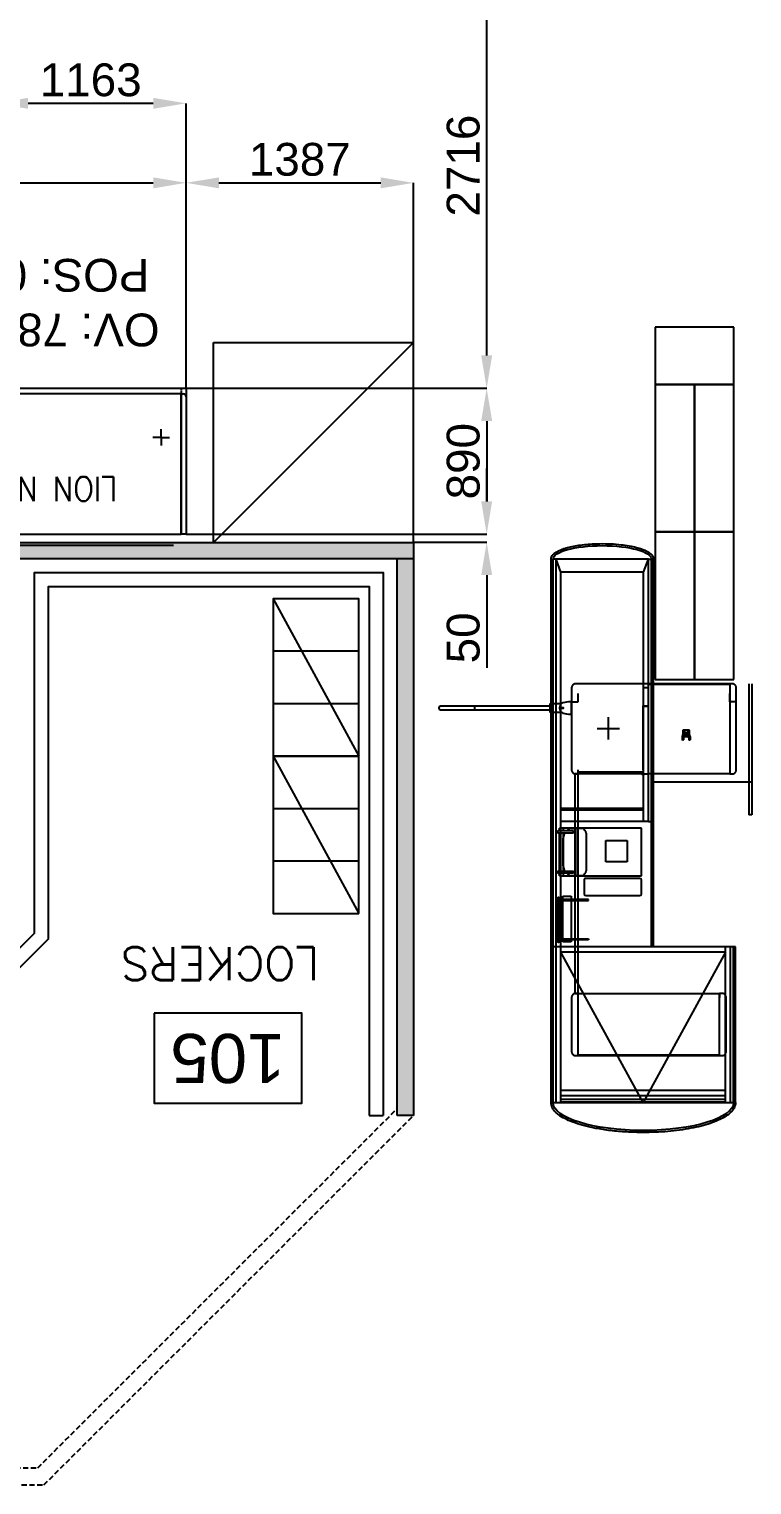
# Model space of a CAD drawing. Header units: millimetres. Extents: x 1478096 to 1808313, y 619971 to 762366.
# Drawn here: x 1794103 to 1798509, y 653235 to 662116 of the extents above; entities that cross this region are included whole.
import ezdxf
from ezdxf.enums import TextEntityAlignment as Align

# ---------------------------------------------------------------- set-up
doc = ezdxf.new("R2010")
doc.units = ezdxf.units.MM
doc.header["$LTSCALE"] = 10
for name, pattern in [('CONTINOUS', [0]), ('HIDDEN2', [4.7625, 3.175, -1.5875]), ('RE-PLANTABASE(XREF)$0$CENTER', [50.8, 31.75, -6.35, 6.35, -6.35]), ('RE-PLANTABASE(XREF)$0$DASHED', [0.75, 0.5, -0.25]), ('TRATTEGGIATA', [0.75, 0.5, -0.25]), ('TRATTEGGIATA2', [0.375, 0.25, -0.125])]:
    doc.linetypes.add(name, pattern=pattern)
for name, color, linetype in [('BANCHI', 3, 'Continuous'), ('COSTAN-EXH-COTAS', 7, 'Continuous'), ('COSTAN-EXH-NOMENCLATURAS', 7, 'Continuous'), ('DESAGUE MAQUINA', 3, 'Continuous'), ('DESAGUE PISO', 7, 'TRATTEGGIATA'), ('GABINETE', 1, 'Continuous'), ('GOP', 1, 'Continuous'), ('LATERALES', 3, 'Continuous'), ('QUADRO_ELETTRICO', 8, 'Continuous'), ('TESTI20', 3, 'Continuous'), ('TETTO', 3, 'TRATTEGGIATA'), ('ZZCOSTAN-CAM-NOMENCLATURAS', 7, 'Continuous'), ('ZZZZA-HATCH-DURLOCK', 252, 'Continuous'), ('ZZZZDC-ARQ-0 TEXTOS', 7, 'Continuous'), ('ZZZZDC-ARQ-CAJAS', 8, 'Continuous'), ('ZZZZDC-ARQ-DEFENSA', 164, 'CONTINOUS'), ('ZZZZDC-ARQ-LOCKERS', 7, 'Continuous'), ('ZZZZDC-ARQ-PAINEL DURLOCK', 7, 'Continuous'), ('ZZZZLAY-OUT-HELADERAS', 251, 'Continuous')]:
    doc.layers.add(name, color=color, linetype=linetype)
doc.styles.add('costan', font='ARIAL.TTF')
doc.styles.get("Standard").update_dxf_attribs({"font": 'ARIAL.TTF'})
doc.styles.add('TESTI15', font='romans.shx', dxfattribs={"width": 0.9, "height": 1.5})
doc.dimstyles.new('COSTAN-MM-100', dxfattribs={"dimtxt": 200, "dimasz": 200, "dimexe": 0, "dimexo": 0, "dimgap": 40, "dimtad": 1, "dimdec": 0, "dimzin": 0, "dimdsep": 46, "dimtxsty": 'costan', "dimblk1": 'ARCHTICK', "dimblk2": 'ARCHTICK', "dimcen": 0, "dimclrd": 256, "dimclre": 256, "dimclrt": 256, "dimadec": 0, "dimazin": 0, "dimtfac": 1, "dimtdec": 0, "dimtofl": 0, "dimtmove": 0, "dimatfit": 3, "dimfxl": 0, "dimtolj": 1, "dimtzin": 0, "dimarcsym": 0})

# ---------------------------------------------------------------- blocks, each defined once
blk = doc.blocks.new('ZZCAJAS')
at = {"layer": 'ZZZZDC-ARQ-CAJAS', "color": 8}
for p, q in [((1578.8506, 717.5729), (1578.8506, 716.6229)), ((1579.9626, 717.5729), (1578.8626, 717.5729)), ((1578.8626, 717.5729), (1578.8626, 716.6229)), ((1578.8806, 717.5729), (1578.8806, 716.6229)), ((1578.9106, 717.5729), (1578.9106, 716.6229)), ((1578.9106, 716.6549), (1579.4126, 717.5729)), ((1579.9146, 717.5672), (1578.9106, 717.5672)), ((1579.9146, 717.5524), (1578.9106, 717.5524)), ((1579.9146, 717.5289), (1578.9106, 717.5289)), ((1579.9146, 717.4979), (1578.9106, 717.4979)), ((1579.4126, 717.5729), (1579.9146, 716.6549)), ((1579.9146, 717.5729), (1579.9146, 715.8875)), ((1579.9446, 717.5729), (1579.9446, 715.8875)), ((1579.9626, 717.5729), (1579.9626, 715.8875)), ((1579.9746, 717.5729), (1579.9746, 715.8875)), ((1578.8506, 716.6229), (1579.9626, 716.6229)), ((1578.9106, 716.6549), (1579.9146, 716.6549)), ((1579.3506, 716.6229), (1579.3506, 715.8875)), ((1579.3626, 716.6229), (1579.3626, 715.8875)), ((1579.8524, 716.3129), (1579.8524, 716.5929)), ((1579.8524, 716.5929), (1579.9024, 716.5929)), ((1579.9024, 716.5929), (1579.9024, 716.3129)), ((1579.4236, 716.2999), (1579.4236, 716.2149)), ((1579.7636, 716.3099), (1579.4336, 716.3099)), ((1579.7736, 716.2149), (1579.7736, 716.2999)), ((1579.9024, 716.3129), (1579.8524, 716.3129)), ((1579.9016, 716.1899), (1579.4236, 716.1899)), ((1579.4236, 716.1899), (1579.4236, 715.8979)), ((1579.4336, 716.2049), (1579.7636, 716.2049)), ((1579.7607, 715.9294), (1579.7607, 716.1589)), ((1579.7807, 716.1899), (1579.8516, 716.1899)), ((1579.9016, 716.1732), (1579.9016, 716.1899)), ((1579.9016, 715.9281), (1579.9016, 716.1602)), ((1579.5101, 715.9732), (1579.5101, 716.1037)), ((1579.5101, 716.1037), (1579.6406, 716.1037)), ((1579.6406, 716.1037), (1579.6406, 715.9732)), ((1579.9016, 716.1289), (1579.9016, 715.9594)), ((1579.4236, 715.8979), (1579.9016, 715.8979)), ((1579.6406, 715.9732), (1579.5101, 715.9732)), ((1579.8516, 715.8979), (1579.7807, 715.8979)), ((1579.9016, 715.8979), (1579.9016, 715.9151)), ((1578.7506, 715.818), (1578.7686, 715.818)), ((1578.7506, 715.018), (1578.7506, 715.818)), ((1578.7686, 715.018), (1578.7686, 715.818)), ((1579.3506, 715.8875), (1579.3506, 715.8029)), ((1579.3506, 715.8029), (1579.3506, 714.2579)), ((1579.3626, 715.8875), (1579.3626, 715.8029)), ((1579.3806, 715.8579), (1579.3626, 715.8579)), ((1579.3626, 715.8029), (1579.3626, 714.2579)), ((1579.3806, 715.8579), (1579.3806, 714.2579)), ((1579.3806, 715.8579), (1579.9146, 715.8579)), ((1579.4106, 715.8579), (1579.4106, 714.3379)), ((1579.9146, 715.8875), (1579.9146, 715.8029)), ((1579.9146, 715.8029), (1579.9146, 714.3379)), ((1579.9446, 715.8875), (1579.9446, 715.8029)), ((1579.9446, 715.8029), (1579.9446, 714.2579)), ((1579.9626, 715.8875), (1579.9626, 715.8029)), ((1579.9626, 715.8029), (1579.9626, 714.2579)), ((1579.9746, 715.8875), (1579.9746, 715.8029)), ((1579.9746, 715.8029), (1579.9746, 714.2579)), ((1579.4106, 715.7879), (1579.9146, 715.7879)), ((1579.4106, 715.7779), (1579.9146, 715.7779)), ((1578.7506, 715.618), (1579.3506, 715.618)), ((1579.3506, 715.608), (1579.3506, 715.008)), ((1579.3506, 714.8529), (1579.3506, 714.2539)), ((1579.4106, 714.3379), (1579.3806, 714.2579)), ((1579.4106, 714.3379), (1579.9146, 714.3379)), ((1579.9146, 714.3379), (1579.9446, 714.2579)), ((1579.3806, 714.2579), (1579.3626, 714.2579)), ((1579.3806, 714.2579), (1579.9446, 714.2579)), ((1579.9446, 714.2579), (1579.9626, 714.2579))]:
    blk.add_line(p, q, dxfattribs=at)
at = {"layer": 'ZZZZDC-ARQ-CAJAS', "color": 8, "linetype": 'RE-PLANTABASE(XREF)$0$DASHED', "ltscale": 5}
for p, q in [((1578.9076, 717.2614), (1578.9076, 716.9314)), ((1579.8246, 717.2864), (1578.9326, 717.2864)), ((1578.9496, 716.9064), (1578.9496, 717.2834)), ((1578.9496, 717.2834), (1579.8096, 717.2834)), ((1579.8096, 717.2834), (1579.8096, 716.9064)), ((1579.8496, 716.9314), (1579.8496, 717.2614)), ((1578.9326, 716.9064), (1578.9476, 716.9064)), ((1578.9476, 716.9064), (1578.9476, 716.9314)), ((1579.8096, 716.9064), (1578.9496, 716.9064)), ((1579.8096, 716.9314), (1579.8096, 716.9064)), ((1579.8096, 716.9064), (1579.8246, 716.9064)), ((1579.8096, 716.9064), (1579.8096, 715.5679)), ((1579.8296, 716.9064), (1579.8096, 716.9064)), ((1579.8296, 715.5679), (1579.8296, 716.9064)), ((1578.8456, 715.543), (1578.8456, 715.043)), ((1578.8856, 715.568), (1578.8706, 715.568)), ((1578.8856, 715.543), (1578.8856, 715.568)), ((1578.8856, 715.568), (1579.3806, 715.568)), ((1578.8856, 715.02), (1578.8856, 715.568)), ((1579.3806, 715.568), (1579.3806, 715.02)), ((1579.4126, 715.568), (1579.3806, 715.568)), ((1579.3806, 715.568), (1579.3806, 715.043)), ((1579.4126, 715.543), (1579.4126, 715.568)), ((1579.4126, 715.543), (1579.4126, 715.152)), ((1579.4136, 715.555), (1579.4136, 715.568)), ((1579.4136, 715.568), (1579.8066, 715.568)), ((1579.8066, 715.555), (1579.4136, 715.555)), ((1579.8066, 715.568), (1579.8066, 715.555)), ((1579.8246, 715.568), (1579.8096, 715.568)), ((1579.8096, 715.568), (1579.8096, 715.543)), ((1579.8096, 715.5679), (1579.8296, 715.5679)), ((1579.8496, 715.043), (1579.8496, 715.543)), ((1578.8456, 715.143), (1578.8456, 715.128)), ((1578.8456, 715.128), (1578.8846, 715.128)), ((1578.8846, 715.128), (1578.8846, 715.078)), ((1579.4126, 715.154), (1579.3806, 715.154)), ((1579.4126, 715.152), (1579.3806, 715.152)), ((1579.8496, 715.128), (1579.8106, 715.128)), ((1579.8106, 715.128), (1579.8106, 715.078)), ((1579.8496, 715.143), (1579.8496, 715.128)), ((1578.8706, 715.018), (1579.8246, 715.018)), ((1579.3806, 715.02), (1578.8856, 715.02)), ((1579.3806, 715.043), (1579.4126, 715.043)), ((1579.4126, 715.043), (1579.4126, 715.068))]:
    blk.add_line(p, q, dxfattribs=at)
at = {"layer": 'ZZZZDC-ARQ-CAJAS'}
for p, q in [((1579.7471, 716.5744), (1579.7471, 716.5804)), ((1579.7471, 716.5804), (1579.9271, 716.5804)), ((1579.9271, 716.5744), (1579.7471, 716.5744)), ((1579.9271, 716.3324), (1579.9271, 716.5824)), ((1579.9271, 716.5824), (1579.9321, 716.5824)), ((1579.9271, 716.5804), (1579.9271, 716.5744)), ((1579.9321, 716.5824), (1579.9321, 716.3324)), ((1579.9271, 716.4574), (1579.9321, 716.4574)), ((1579.9271, 716.3404), (1579.7471, 716.3404)), ((1579.7471, 716.3404), (1579.7471, 716.3344)), ((1579.9271, 716.3344), (1579.9271, 716.3404)), ((1579.7471, 716.3344), (1579.9271, 716.3344)), ((1579.9321, 716.3324), (1579.9271, 716.3324)), ((1579.8231, 716.1902), (1579.8231, 715.8982)), ((1579.9231, 716.1902), (1579.8231, 716.1902)), ((1579.8381, 716.1602), (1579.8381, 716.1732)), ((1579.8381, 716.1732), (1579.9296, 716.1732)), ((1579.9296, 716.1602), (1579.8381, 716.1602)), ((1579.9231, 716.1902), (1579.9231, 716.1732)), ((1579.9231, 716.1602), (1579.9231, 715.9281)), ((1579.8231, 715.8982), (1579.9231, 715.8982)), ((1579.9296, 715.9281), (1579.8381, 715.9281)), ((1579.8381, 715.9281), (1579.8381, 715.9151)), ((1579.8381, 715.9151), (1579.9296, 715.9151)), ((1579.9231, 715.9151), (1579.9231, 715.8982)), ((1579.1286, 715.361), (1579.1266, 715.359)), ((1579.1266, 715.34), (1579.1266, 715.359)), ((1579.1286, 715.361), (1579.1326, 715.361)), ((1579.1326, 715.361), (1579.1346, 715.359)), ((1579.1346, 715.34), (1579.1346, 715.359)), ((1579.1686, 715.361), (1579.1666, 715.359)), ((1579.1666, 715.34), (1579.1666, 715.359)), ((1579.1686, 715.361), (1579.1726, 715.361)), ((1579.1726, 715.361), (1579.1746, 715.359)), ((1579.1746, 715.34), (1579.1746, 715.359)), ((1579.1306, 715.34), (1579.1306, 715.3)), ((1579.1706, 715.34), (1579.1306, 715.34)), ((1579.1306, 715.3), (1579.1706, 715.3)), ((1579.1706, 715.3), (1579.1706, 715.34)), ((1579.8676, 715.203), (1579.8496, 715.203)), ((1579.8496, 715.203), (1579.8496, 715.1655)), ((1579.9036, 715.1975), (1579.8676, 715.203)), ((1579.9113, 715.1925), (1579.9796, 715.1925)), ((1579.9796, 715.1925), (1579.9796, 715.1385)), ((1579.8496, 715.1655), (1579.8496, 715.128)), ((1579.8496, 715.128), (1579.8676, 715.128)), ((1579.8676, 715.128), (1579.9036, 715.1334)), ((1579.9796, 715.1385), (1579.9113, 715.1385)), ((1579.9796, 715.153), (1579.9796, 715.178)), ((1579.9796, 715.178), (1580.4396, 715.178)), ((1580.4396, 715.153), (1579.9796, 715.153)), ((1580.4396, 715.178), (1580.4396, 715.153)), ((1580.6486, 715.1765), (1580.4396, 715.1765)), ((1580.4396, 715.1765), (1580.4396, 715.1545)), ((1580.4396, 715.1545), (1580.6486, 715.1545)), ((1578.8598, 714.9914), (1578.8598, 714.0914)), ((1579.0998, 714.9914), (1578.8598, 714.9914)), ((1579.0998, 714.0914), (1579.0998, 714.9914)), ((1579.0998, 714.9914), (1579.0998, 714.0914)), ((1579.3398, 714.9914), (1579.0998, 714.9914)), ((1579.3398, 714.0914), (1579.3398, 714.9914)), ((1578.8598, 714.0914), (1578.8598, 713.1914)), ((1579.0998, 714.0914), (1578.8598, 714.0914)), ((1578.8598, 714.0914), (1579.0998, 714.0914)), ((1579.0998, 713.1914), (1579.0998, 714.0914)), ((1579.0998, 714.0914), (1579.0998, 713.1914)), ((1579.3398, 714.0914), (1579.0998, 714.0914)), ((1579.0998, 714.0914), (1579.3398, 714.0914)), ((1579.3398, 713.1914), (1579.3398, 714.0914)), ((1578.8598, 713.1914), (1579.0998, 713.1914)), ((1578.8598, 713.1914), (1578.8598, 712.8414)), ((1579.3398, 713.1914), (1578.8598, 713.1914)), ((1579.0998, 713.1914), (1579.3398, 713.1914)), ((1579.3398, 712.8414), (1579.3398, 713.1914)), ((1578.8598, 712.8414), (1579.3398, 712.8414))]:
    blk.add_line(p, q, dxfattribs=at)
at = {"layer": 'ZZZZDC-ARQ-CAJAS', "color": 8, "linetype": 'RE-PLANTABASE(XREF)$0$CENTER'}
for p, q in [((1579.6262, 715.2215), (1579.6262, 715.3587)), ((1579.6948, 715.2901), (1579.5576, 715.2901))]:
    blk.add_line(p, q, dxfattribs=at)
at = {"layer": 'ZZZZDC-ARQ-CAJAS'}
for centre, radius in [((1579.9296, 716.5889, 0), 0.0065), ((1579.9296, 716.3259, 0), 0.0065), ((1579.1376, 715.307, 0), 0.0025), ((1579.1636, 715.307, 0), 0.0025), ((1579.9046, 715.1655, 0), 0.004)]:
    blk.add_circle(centre, radius, dxfattribs=at)
at = {"layer": 'ZZZZDC-ARQ-CAJAS', "color": 8, "linetype": 'RE-PLANTABASE(XREF)$0$DASHED', "ltscale": 5}
blk.add_circle((1579.4136, 715.5715, 0), 0.0035, dxfattribs=at)
at = {"layer": 'ZZZZDC-ARQ-CAJAS', "color": 4, "linetype": 'RE-PLANTABASE(XREF)$0$DASHED'}
blk.add_circle((1579.1506, 715.32, 0), 0.004, dxfattribs=at)
at = {"layer": 'ZZZZDC-ARQ-CAJAS', "color": 8, "linetype": 'RE-PLANTABASE(XREF)$0$DASHED', "ltscale": 5}
for centre, start, end in [((1578.9326, 717.2614), 90, 180), ((1579.8246, 717.2614), 0, 90), ((1578.9326, 716.9314), 180, 270), ((1579.8246, 716.9314), 270, 0), ((1578.8706, 715.543), 90, 180), ((1579.8246, 715.543), 0, 90), ((1578.8706, 715.043), 180, 270), ((1579.8246, 715.043), 270, 0)]:
    blk.add_arc(centre, 0.025, start, end, dxfattribs=at)
at = {"layer": 'ZZZZDC-ARQ-CAJAS', "color": 8}
for centre, radius, start, end in [((1579.4336, 716.2999), 0.01, 90, 180), ((1579.7636, 716.2999), 0.01, 0, 90), ((1579.4336, 716.2149), 0.01, 180, 270), ((1579.8199, 716.1427), 0.0614, 129.67802, 164.66489), ((1579.7636, 716.2149), 0.01, 270, 0), ((1579.8269, 716.1187), 0.0754, 46.30748, 70.88562), ((1579.8269, 716.1187), 0.0754, 7.79542, 33.40807), ((1579.8229, 715.9468), 0.0646, 195.69127, 229.2369), ((1579.8257, 715.9701), 0.0767, 289.77636, 314.16262), ((1579.8257, 715.9701), 0.0767, 326.77678, 351.94353)]:
    blk.add_arc(centre, radius, start, end, dxfattribs=at)
at = {"layer": 'ZZZZDC-ARQ-CAJAS'}
for centre, radius, start, end in [((1579.9296, 716.1667), 0.0065, 270, 90), ((1579.9296, 715.9216), 0.0065, 270, 90), ((1579.1506, 715.34), 0.024, 180, 0), ((1579.1506, 715.348), 0.016, 180, 0), ((1579.1506, 715.34), 0.016, 180, 0), ((1579.1376, 715.333), 0.0025, 272.82215, 143.79059), ((1579.1636, 715.333), 0.0025, 36.20941, 267.17785), ((1579.888, 715.1655), 0.0357, 296.04667, 63.95333), ((1580.6486, 715.1655), 0.011, 270, 90)]:
    blk.add_arc(centre, radius, start, end, dxfattribs=at)
at = {"layer": 'ZZZZDC-ARQ-CAJAS', "color": 4, "linetype": 'RE-PLANTABASE(XREF)$0$DASHED'}
for centre, start, end in [((1579.1376, 715.333), 143.79059, 272.82215), ((1579.1636, 715.333), 267.17785, 36.20941)]:
    blk.add_arc(centre, 0.0025, start, end, dxfattribs=at)
at = {"layer": 'ZZZZDC-ARQ-CAJAS', "color": 8, "extrusion": (0, 0, -1)}
for centre, major_axis, ratio in [((1579.4126, 717.5729, 0), (0.55, 0), 0.309091), ((1579.6626, 714.2579, 0), (-0.3, 0), 0.276667)]:
    blk.add_ellipse(centre, major_axis=major_axis, ratio=ratio, start_param=3.141593, end_param=6.283185, dxfattribs=at)
at = {"layer": 'ZZZZDC-ARQ-CAJAS', "color": 8}
for points, knots in [([(1578.8506, 717.5729, 0), (1578.8506, 717.5775, 0), (1578.8511, 717.5821, 0), (1578.8531, 717.5912, 0), (1578.8545, 717.5957, 0), (1578.8583, 717.6044, 0), (1578.8606, 717.6087, 0), (1578.866, 717.6171, 0), (1578.8692, 717.6212, 0), (1578.8761, 717.6292, 0), (1578.88, 717.6331, 0), (1578.8931, 717.645, 0), (1578.9036, 717.6526, 0), (1578.9276, 717.6672, 0), (1578.941, 717.6742, 0), (1578.9708, 717.6874, 0), (1578.987, 717.6937, 0), (1579.022, 717.7054, 0), (1579.0408, 717.7109, 0), (1579.0805, 717.721, 0), (1579.1015, 717.7256, 0), (1579.1452, 717.7339, 0), (1579.168, 717.7375, 0), (1579.2149, 717.7439, 0), (1579.239, 717.7465, 0), (1579.2882, 717.7508, 0), (1579.3133, 717.7524, 0), (1579.3639, 717.7545, 0), (1579.3895, 717.755, 0), (1579.4485, 717.7549, 0), (1579.4819, 717.7539, 0), (1579.5478, 717.7501, 0), (1579.5801, 717.7473, 0), (1579.6427, 717.7398, 0), (1579.6729, 717.7352, 0), (1579.7252, 717.7254, 0), (1579.7477, 717.7203, 0), (1579.7903, 717.7093, 0), (1579.8103, 717.7033, 0), (1579.8473, 717.6904, 0), (1579.8643, 717.6834, 0), (1579.8949, 717.6688, 0), (1579.9086, 717.661, 0), (1579.9292, 717.647, 0), (1579.9369, 717.6408, 0), (1579.9493, 717.6292, 0), (1579.9542, 717.6237, 0), (1579.9618, 717.6135, 0), (1579.9648, 717.6087, 0), (1579.9696, 717.5988, 0), (1579.9715, 717.5937, 0), (1579.974, 717.5834, 0), (1579.9746, 717.5782, 0), (1579.9746, 717.573, 0), (1579.9746, 717.573, 0), (1579.9746, 717.5729, 0)], [0, 0, 0, 0, 0.065993, 0.065993, 0.131985, 0.131985, 0.197978, 0.197978, 0.26397, 0.26397, 0.329963, 0.329963, 0.468313, 0.468313, 0.606663, 0.606663, 0.745013, 0.745013, 0.883363, 0.883363, 1.021714, 1.021714, 1.160064, 1.160064, 1.298414, 1.298414, 1.436764, 1.436764, 1.575114, 1.575114, 1.756454, 1.756454, 1.937794, 1.937794, 2.119133, 2.119133, 2.268549, 2.268549, 2.417964, 2.417964, 2.56738, 2.56738, 2.716795, 2.716795, 2.825875, 2.825875, 2.915902, 2.915902, 2.991062, 2.991062, 3.066221, 3.066221, 3.141381, 3.141381, 3.141593, 3.141593, 3.141593, 3.141593]), ([(1579.9746, 714.2579, 0), (1579.9746, 714.2553, 0), (1579.9743, 714.2527, 0), (1579.9732, 714.2476, 0), (1579.9723, 714.2451, 0), (1579.9702, 714.2403, 0), (1579.9689, 714.238, 0), (1579.9659, 714.2336, 0), (1579.9642, 714.2315, 0), (1579.9604, 714.2274, 0), (1579.9584, 714.2254, 0), (1579.9525, 714.2203, 0), (1579.9483, 714.2173, 0), (1579.9392, 714.2116, 0), (1579.9342, 714.2088, 0), (1579.9234, 714.2036, 0), (1579.9176, 714.201, 0), (1579.9051, 714.1962, 0), (1579.8984, 714.1939, 0), (1579.8805, 714.1882, 0), (1579.8686, 714.185, 0), (1579.8433, 714.1793, 0), (1579.8299, 714.1767, 0), (1579.8017, 714.1721, 0), (1579.787, 714.1702, 0), (1579.7567, 714.167, 0), (1579.7411, 714.1657, 0), (1579.7094, 714.1638, 0), (1579.6933, 714.1633, 0), (1579.655, 714.1627, 0), (1579.6327, 714.1631, 0), (1579.589, 714.1652, 0), (1579.5676, 714.1669, 0), (1579.5301, 714.1712, 0), (1579.5138, 714.1735, 0), (1579.483, 714.179, 0), (1579.4684, 714.1822, 0), (1579.4435, 714.1886, 0), (1579.4329, 714.1918, 0), (1579.4134, 714.1986, 0), (1579.4045, 714.2023, 0), (1579.3905, 714.2091, 0), (1579.385, 714.2121, 0), (1579.3752, 714.2186, 0), (1579.3707, 714.2219, 0), (1579.3642, 714.228, 0), (1579.3619, 714.2305, 0), (1579.3577, 714.2359, 0), (1579.3559, 714.2388, 0), (1579.3534, 714.244, 0), (1579.3525, 714.2464, 0), (1579.3512, 714.2513, 0), (1579.3508, 714.2538, 0), (1579.3506, 714.2568, 0), (1579.3506, 714.2574, 0), (1579.3506, 714.2579, 0)], [0, 0, 0, 0, 0.062074, 0.062074, 0.124147, 0.124147, 0.186221, 0.186221, 0.248295, 0.248295, 0.310369, 0.310369, 0.413242, 0.413242, 0.516116, 0.516116, 0.618989, 0.618989, 0.721863, 0.721863, 0.882096, 0.882096, 1.042328, 1.042328, 1.202561, 1.202561, 1.362794, 1.362794, 1.523026, 1.523026, 1.742277, 1.742277, 1.961528, 1.961528, 2.141779, 2.141779, 2.32203, 2.32203, 2.473499, 2.473499, 2.624968, 2.624968, 2.73885, 2.73885, 2.852732, 2.852732, 2.930777, 2.930777, 3.008822, 3.008822, 3.068733, 3.068733, 3.128645, 3.128645, 3.141593, 3.141593, 3.141593, 3.141593])]:
    blk.add_open_spline(points, degree=3, knots=knots, dxfattribs=at)
blk = doc.blocks.new('ZZLocker 12 puertas')
at = {"layer": 'ZZZZDC-ARQ-LOCKERS'}
for p, q in [((0, -0.96), (0.522, 0)), ((0.522, -0.32), (0, -0.32)), ((0.522, -0.64), (0, -0.64)), ((0.522, -0.96), (0.0144, -0.96))]:
    blk.add_line(p, q, dxfattribs=at)
blk.add_lwpolyline([(0.522, 0), (0.522, -0.96), (0, -0.96), (0, 0)], close=True, dxfattribs=at)
blk = doc.blocks.new('LI_TL1_N_250')
at = {"layer": 'DESAGUE MAQUINA'}
for p, q in [((121.7, -590), (71.7, -590)), ((121.7, -590), (121.7, -540)), ((121.7, -590), (121.7, -640)), ((121.7, -590), (171.7, -590)), ((2385, -590), (2335, -590)), ((2385, -590), (2385, -540)), ((2385, -590), (2385, -640)), ((2385, -590), (2435, -590))]:
    blk.add_line(p, q, dxfattribs=at)
at = {"layer": 'DESAGUE PISO'}
for p, q in [((1910, -770), (1810, -770)), ((1860, -720), (1860, -820))]:
    blk.add_line(p, q, dxfattribs=at)
at = {"layer": 'GABINETE'}
for p, q in [((2500, 0), (0, 0)), ((0, 0), (0, -855)), ((0, -855), (2500, -855)), ((2500, -890), (0, -890))]:
    blk.add_line(p, q, dxfattribs=at)
at = {"layer": 'LATERALES'}
for p, q in [((2500, -890), (0, -890)), ((2470, -890), (2500, -890))]:
    blk.add_line(p, q, dxfattribs=at)
at = {"layer": 'QUADRO_ELETTRICO', "linetype": 'TRATTEGGIATA2'}
for p, q in [((1950, -300), (2380, -300)), ((1950, -300), (2380, -470)), ((2380, -300), (1950, -470)), ((1950, -300), (1950, -470)), ((2380, -470), (2380, -300)), ((1950, -470), (2380, -470))]:
    blk.add_line(p, q, dxfattribs=at)
at = {"layer": 'TESTI20', "style": 'TESTI15', "width": 0.9}
blk.add_text('LION NARROW 2500', height=147.999, dxfattribs=at).set_placement((1271.4, -276.1), align=Align.MIDDLE)
blk = doc.blocks.new('*D452')
at = {"layer": 'COSTAN-EXH-COTAS', "lineweight": -2, "transparency": 16777216}
for p, q in [((1788749.5, 659925.5), (1788749.5, 661178.5)), ((1788949.5, 661178.5), (1794859.5, 661178.5)), ((1795059.5, 659925.5), (1795059.5, 661178.5))]:
    blk.add_line(p, q, dxfattribs=at)
at = {"layer": 'COSTAN-EXH-COTAS', "transparency": 16777216}
for points in [[(1788949.5, 661211.8), (1788949.5, 661145.1), (1788749.5, 661178.5)], [(1794859.5, 661211.8), (1794859.5, 661145.1), (1795059.5, 661178.5)]]:
    blk.add_solid(points, dxfattribs=at)
at = {"layer": 'Defpoints', "color": 0, "transparency": 16777216}
for p in [(1795059.5, 661178.5), (1788749.5, 659925.5), (1795059.5, 659925.5)]:
    blk.add_point(p, dxfattribs=at)
at = {"layer": 'COSTAN-EXH-COTAS', "transparency": 16777216, "insert": (1791904.5, 661320.7), "char_height": 200, "attachment_point": 5, "style": 'costan'}
blk.add_mtext('\\A1;6310', dxfattribs=at)
blk = doc.blocks.new('_ARCHTICK')
at = {"color": 0, "linetype": 'ByBlock', "const_width": 0.15}
blk.add_lwpolyline([(-0.5, -0.5), (0.5, 0.5)], dxfattribs=at)
blk = doc.blocks.new('*D290')
at = {"layer": 'COSTAN-EXH-COTAS', "lineweight": -2, "transparency": 16777216}
for p, q in [((1795259.5, 661178.5), (1796246.8, 661178.5)), ((1796446.8, 658985.5), (1796446.8, 661178.5))]:
    blk.add_line(p, q, dxfattribs=at)
at = {"layer": 'COSTAN-EXH-COTAS', "transparency": 16777216}
for points in [[(1795259.5, 661211.8), (1795259.5, 661145.1), (1795059.5, 661178.5)], [(1796246.8, 661211.8), (1796246.8, 661145.1), (1796446.8, 661178.5)]]:
    blk.add_solid(points, dxfattribs=at)
at = {"layer": 'Defpoints', "color": 0, "transparency": 16777216}
for p in [(1795059.5, 661178.5), (1796446.8, 661178.5), (1796446.8, 658985.5)]:
    blk.add_point(p, dxfattribs=at)
at = {"layer": 'COSTAN-EXH-COTAS', "transparency": 16777216, "insert": (1795753.2, 661320.7), "char_height": 200, "attachment_point": 5, "style": 'costan'}
blk.add_mtext('\\A1;1387', dxfattribs=at)
blk = doc.blocks.new('*D410')
at = {"layer": 'COSTAN-EXH-COTAS', "lineweight": -2, "transparency": 16777216}
for p, q in [((1794859.5, 661663.5), (1794096.9, 661663.5)), ((1795059.5, 661178.5), (1795059.5, 661663.5))]:
    blk.add_line(p, q, dxfattribs=at)
at = {"layer": 'COSTAN-EXH-COTAS', "transparency": 16777216}
for points in [[(1794096.9, 661696.8), (1794096.9, 661630.2), (1793896.9, 661663.5)], [(1794859.5, 661696.8), (1794859.5, 661630.2), (1795059.5, 661663.5)]]:
    blk.add_solid(points, dxfattribs=at)
at = {"layer": 'Defpoints', "color": 0, "transparency": 16777216}
for p in [(1793896.9, 661663.5), (1793896.9, 661663.5), (1795059.5, 661178.5)]:
    blk.add_point(p, dxfattribs=at)
at = {"layer": 'COSTAN-EXH-COTAS', "transparency": 16777216, "insert": (1794478.2, 661805.7), "char_height": 200, "attachment_point": 5, "style": 'costan'}
blk.add_mtext('\\A1;1163', dxfattribs=at)
blk = doc.blocks.new('*D462')
at = {"layer": 'COSTAN-EXH-COTAS', "lineweight": -2, "transparency": 16777216}
for p, q in [((1795059.5, 659925.5), (1796892.5, 659925.5)), ((1796892.5, 659725.5), (1796892.5, 659235.5)), ((1795059.5, 659035.5), (1796892.5, 659035.5))]:
    blk.add_line(p, q, dxfattribs=at)
at = {"layer": 'COSTAN-EXH-COTAS', "transparency": 16777216}
for points in [[(1796859.2, 659725.5), (1796925.9, 659725.5), (1796892.5, 659925.5)], [(1796859.2, 659235.5), (1796925.9, 659235.5), (1796892.5, 659035.5)]]:
    blk.add_solid(points, dxfattribs=at)
at = {"layer": 'Defpoints', "color": 0, "transparency": 16777216}
for p in [(1795059.5, 659925.5), (1795059.5, 659035.5), (1796892.5, 659035.5)]:
    blk.add_point(p, dxfattribs=at)
at = {"layer": 'COSTAN-EXH-COTAS', "transparency": 16777216, "insert": (1796750.4, 659480.5), "char_height": 200, "attachment_point": 5, "rotation": 90, "style": 'costan'}
blk.add_mtext('\\A1;890', dxfattribs=at)
blk = doc.blocks.new('*D463')
at = {"layer": 'COSTAN-EXH-COTAS', "lineweight": -2, "transparency": 16777216}
for p, q in [((1796892.5, 659235.5), (1796892.5, 659435.5)), ((1796446.8, 658985.5), (1796892.5, 658985.5)), ((1796892.5, 658785.5), (1796892.5, 658219.6))]:
    blk.add_line(p, q, dxfattribs=at)
at = {"layer": 'COSTAN-EXH-COTAS', "transparency": 16777216}
for points in [[(1796859.2, 659235.5), (1796925.9, 659235.5), (1796892.5, 659035.5)], [(1796859.2, 658785.5), (1796925.9, 658785.5), (1796892.5, 658985.5)]]:
    blk.add_solid(points, dxfattribs=at)
at = {"layer": 'Defpoints', "color": 0, "transparency": 16777216}
for p in [(1796446.8, 658985.5), (1796892.5, 659035.5), (1796892.5, 658985.5)]:
    blk.add_point(p, dxfattribs=at)
at = {"layer": 'COSTAN-EXH-COTAS', "transparency": 16777216, "insert": (1796750.4, 658402.5), "char_height": 200, "attachment_point": 5, "rotation": 90, "style": 'costan'}
blk.add_mtext('\\A1;50', dxfattribs=at)
blk = doc.blocks.new('*D411')
at = {"layer": 'COSTAN-EXH-COTAS', "lineweight": -2, "transparency": 16777216}
blk.add_line((1796892.5, 660125.5), (1796892.5, 662441.5), dxfattribs=at)
at = {"layer": 'COSTAN-EXH-COTAS', "transparency": 16777216}
for points in [[(1796859.2, 662441.5), (1796925.9, 662441.5), (1796892.5, 662641.5)], [(1796859.2, 660125.5), (1796925.9, 660125.5), (1796892.5, 659925.5)]]:
    blk.add_solid(points, dxfattribs=at)
at = {"layer": 'Defpoints', "color": 0, "transparency": 16777216}
for p in [(1796892.5, 662641.5), (1796892.5, 662641.5), (1796892.5, 659925.5)]:
    blk.add_point(p, dxfattribs=at)
at = {"layer": 'COSTAN-EXH-COTAS', "transparency": 16777216, "insert": (1796750.4, 661283.5), "char_height": 200, "attachment_point": 5, "rotation": 90, "style": 'costan'}
blk.add_mtext('\\A1;2716', dxfattribs=at)

msp = doc.modelspace()

# ---------------------------------------------------------------- hatches: boundary and pattern name
at = {"layer": 'ZZZZA-HATCH-DURLOCK'}
h = msp.add_hatch(color=256, dxfattribs=at)
h.dxf.hatch_style = 1
h.paths.add_polyline_path([(1796346.844, 655489.216), (1796446.844, 655489.216), (1796446.844, 658985.45), (1794446.844, 658985.45), (1791446.844, 658985.45), (1791446.844, 658885.444), (1796346.839, 658885.45)])

# ---------------------------------------------------------------- linework, layer by layer
at = {"color": 0}
for p, q in [((1795227.644, 658985.45), (1795227.644, 660204.65)), ((1795227.644, 660204.65), (1796446.844, 660204.65)), ((1796446.844, 660204.65), (1795227.644, 658985.45)), ((1795227.644, 658985.45), (1795227.644, 660204.65)), ((1795227.644, 660204.65), (1796446.844, 660204.65)), ((1796446.844, 660204.65), (1795227.644, 658985.45)), ((1796446.844, 658985.45), (1796446.844, 660204.65)), ((1796446.844, 658985.45), (1796446.844, 660204.65)), ((1795227.644, 658985.45), (1796446.844, 658985.45)), ((1795227.644, 658985.45), (1796446.844, 658985.45))]:
    msp.add_line(p, q, dxfattribs=at)
for p, q in [((1791446.844, 658985.45), (1794446.844, 658985.45)), ((1794446.844, 658985.45), (1796446.844, 658985.45)), ((1796446.844, 658985.45), (1796446.844, 658885.45)), ((1796446.844, 658885.45), (1791446.844, 658885.444)), ((1796346.844, 655489.216), (1796346.839, 658885.45)), ((1796446.844, 658885.45), (1796446.844, 655489.216)), ((1796446.844, 655489.216), (1796346.844, 655489.216))]:
    msp.add_line(p, q)
at = {"layer": 'BANCHI'}
msp.add_line((1795029.498, 659890.45), (1795044.498, 659890.45), dxfattribs=at)
msp.add_lwpolyline([(1795029.498, 659925.45), (1795059.498, 659925.45, 1.33033444), (1795059.498, 659925.45), (1795059.498, 659035.45), (1795029.498, 659035.45)], format="xyb", dxfattribs=at)
msp.add_arc((1795044.498, 659875.45), 15, 0, 90, dxfattribs=at)
at = {"layer": 'GOP'}
for p in [(1795029.498, 659890.45), (1795029.498, 659885.45)]:
    msp.add_line(p, (1795029.498, 659035.45), dxfattribs=at)
at = {"layer": 'TETTO'}
msp.add_line((1795029.498, 659925.45), (1795029.498, 659885.45), dxfattribs=at)
at = {"layer": 'ZZZZDC-ARQ-0 TEXTOS'}
msp.add_lwpolyline([(1794864.727, 656113.929), (1794864.727, 655563.929), (1795764.727, 655563.929), (1795764.727, 656113.929)], close=True, dxfattribs=at)
at = {"layer": 'ZZZZDC-ARQ-DEFENSA'}
msp.add_line((1796176.839, 655489.216), (1796261.839, 655489.216), dxfattribs=at)
for points in [[(1791531.853, 653335.45), (1791531.853, 655404.216), (1792938.074, 655404.216), (1794135.572, 656601.715), (1794135.572, 658800.447), (1796261.839, 658800.45), (1796261.839, 655489.216)], [(1791616.853, 653335.45), (1791616.853, 655319.216), (1792973.282, 655319.216), (1794220.572, 656566.507), (1794220.572, 658715.447), (1796176.839, 658715.45), (1796176.839, 655489.216)]]:
    msp.add_lwpolyline(points, dxfattribs=at)
at = {"layer": 'ZZZZDC-ARQ-PAINEL DURLOCK'}
for p, q in [((1791446.844, 658985.45), (1794446.844, 658985.45)), ((1794446.844, 658985.45), (1796446.844, 658985.45)), ((1796446.844, 658985.45), (1796446.844, 655489.216)), ((1796346.839, 658885.45), (1791446.844, 658885.444)), ((1796346.844, 655489.216), (1796346.839, 658885.45)), ((1796446.844, 658824.7), (1796446.844, 658724.7)), ((1796446.844, 655489.216), (1796346.844, 655489.216))]:
    msp.add_line(p, q, dxfattribs=at)
at = {"layer": 'ZZZZDC-ARQ-PAINEL DURLOCK', "linetype": 'HIDDEN2'}
for p, q in [((1794155.235, 653339.029), (1796346.843, 655530.637)), ((1794193.078, 653235.45), (1796446.844, 655489.216)), ((1791446.853, 653335.45), (1794155.235, 653339.029)), ((1786103.803, 653235.45), (1794193.078, 653235.45))]:
    msp.add_line(p, q, dxfattribs=at)
at = {"layer": 'ZZZZLAY-OUT-HELADERAS'}
for p, q in [((1791323.13, 658968.953, -112421.869), (1794932.155, 658968.953, -112421.869)), ((1791323.13, 658968.953, -112421.869), (1794932.155, 658968.953, -112421.869)), ((1794932.155, 658968.953, -112421.869), (1794983.155, 658968.953, -112421.869)), ((1794932.155, 658968.953, -112421.869), (1794983.155, 658968.953, -112421.869)), ((1794932.155, 658968.953, -112421.869), (1794983.155, 658968.953, -112421.869)), ((1794932.155, 658968.953, -112421.869), (1794983.155, 658968.953, -112421.869)), ((1794932.155, 658968.953, -112421.869), (1794983.155, 658968.953, -112421.869)), ((1794932.155, 658968.953, -112421.869), (1794983.155, 658968.953, -112421.869))]:
    msp.add_line(p, q, dxfattribs=at)

# ---------------------------------------------------------------- block references
at = {"xscale": 1000, "yscale": 1000, "zscale": 1000, "rotation": 180}
msp.add_blockref('ZZCAJAS', (3377259.989, 1373140.393), dxfattribs=at)
at = {"layer": 'ZZCOSTAN-CAM-NOMENCLATURAS', "rotation": 180}
msp.add_blockref('LI_TL1_N_250', (1795029.498, 659035.45), dxfattribs=at)
at = {"layer": 'ZZZZDC-ARQ-CAJAS', "xscale": 1000, "yscale": 1000, "zscale": 1000, "rotation": 180}
msp.add_blockref('ZZCAJAS', (3377259.989, 1373140.393), dxfattribs=at)
at = {"layer": 'ZZZZDC-ARQ-LOCKERS', "color": 8, "xscale": -1000, "yscale": 1000, "zscale": 1000, "rotation": 179.999961039751}
for p in [(1795591.413, 657680.589), (1795591.413, 656720.588)]:
    msp.add_blockref('ZZLocker 12 puertas', p, dxfattribs=at)

# ---------------------------------------------------------------- texts
at = {"layer": 'COSTAN-EXH-NOMENCLATURAS', "insert": (1794152.412, 660449.315), "char_height": 200, "attachment_point": 5, "rotation": 180, "style": 'costan'}
msp.add_mtext('OV: 784165\\PPOS: 0152', dxfattribs=at)
at = {"layer": 'ZZZZDC-ARQ-0 TEXTOS', "attachment_point": 5, "rotation": 180}
for s, insert, char_height, width in [('{\\Fromans|c0;LOCKERS}', (1795266.977, 656414.88), 200, 3964.44731), ('105', (1795314.727, 655838.929), 300, 801.45132)]:
    msp.add_mtext(s, dxfattribs=dict(at, insert=insert, char_height=char_height, width=width))

# ---------------------------------------------------------------- dimensions: what is measured, and where the dimension line sits
at = {"layer": 'COSTAN-EXH-COTAS'}
for base, p1, p2, picture, middle in [((1796892.522, 662641.475), (1796892.522, 659925.45), (1796892.522, 662641.475), '*D411', (1796750.407, 661283.463)), ((1796892.522, 659035.45), (1795059.498, 659925.45), (1795059.498, 659035.45), '*D462', (1796750.407, 659480.45)), ((1796892.522, 658985.45), (1796892.522, 659035.45), (1796446.844, 658985.45), '*D463', (1796750.407, 658402.544))]:
    dim = msp.add_linear_dim(base=base, p1=p1, p2=p2, angle=90, dimstyle='COSTAN-MM-100', dxfattribs=at)
    dim.commit()
    dim.dimension.update_dxf_attribs({"geometry": picture, "text_midpoint": middle})
for base, p1, p2, picture, middle in [((1793896.883, 661663.489), (1795059.498, 661178.474), (1793896.883, 661663.489), '*D410', (1794478.191, 661805.671)), ((1795059.498, 661178.474), (1788749.498, 659925.45), (1795059.498, 659925.45), '*D452', (1791904.498, 661320.657)), ((1796446.844, 661178.474), (1795059.498, 661178.474), (1796446.844, 658985.45), '*D290', (1795753.171, 661320.657))]:
    dim = msp.add_linear_dim(base=base, p1=p1, p2=p2, dimstyle='COSTAN-MM-100', dxfattribs=at)
    dim.commit()
    dim.dimension.update_dxf_attribs({"geometry": picture, "text_midpoint": middle})

doc.saveas('drawing.dxf')
